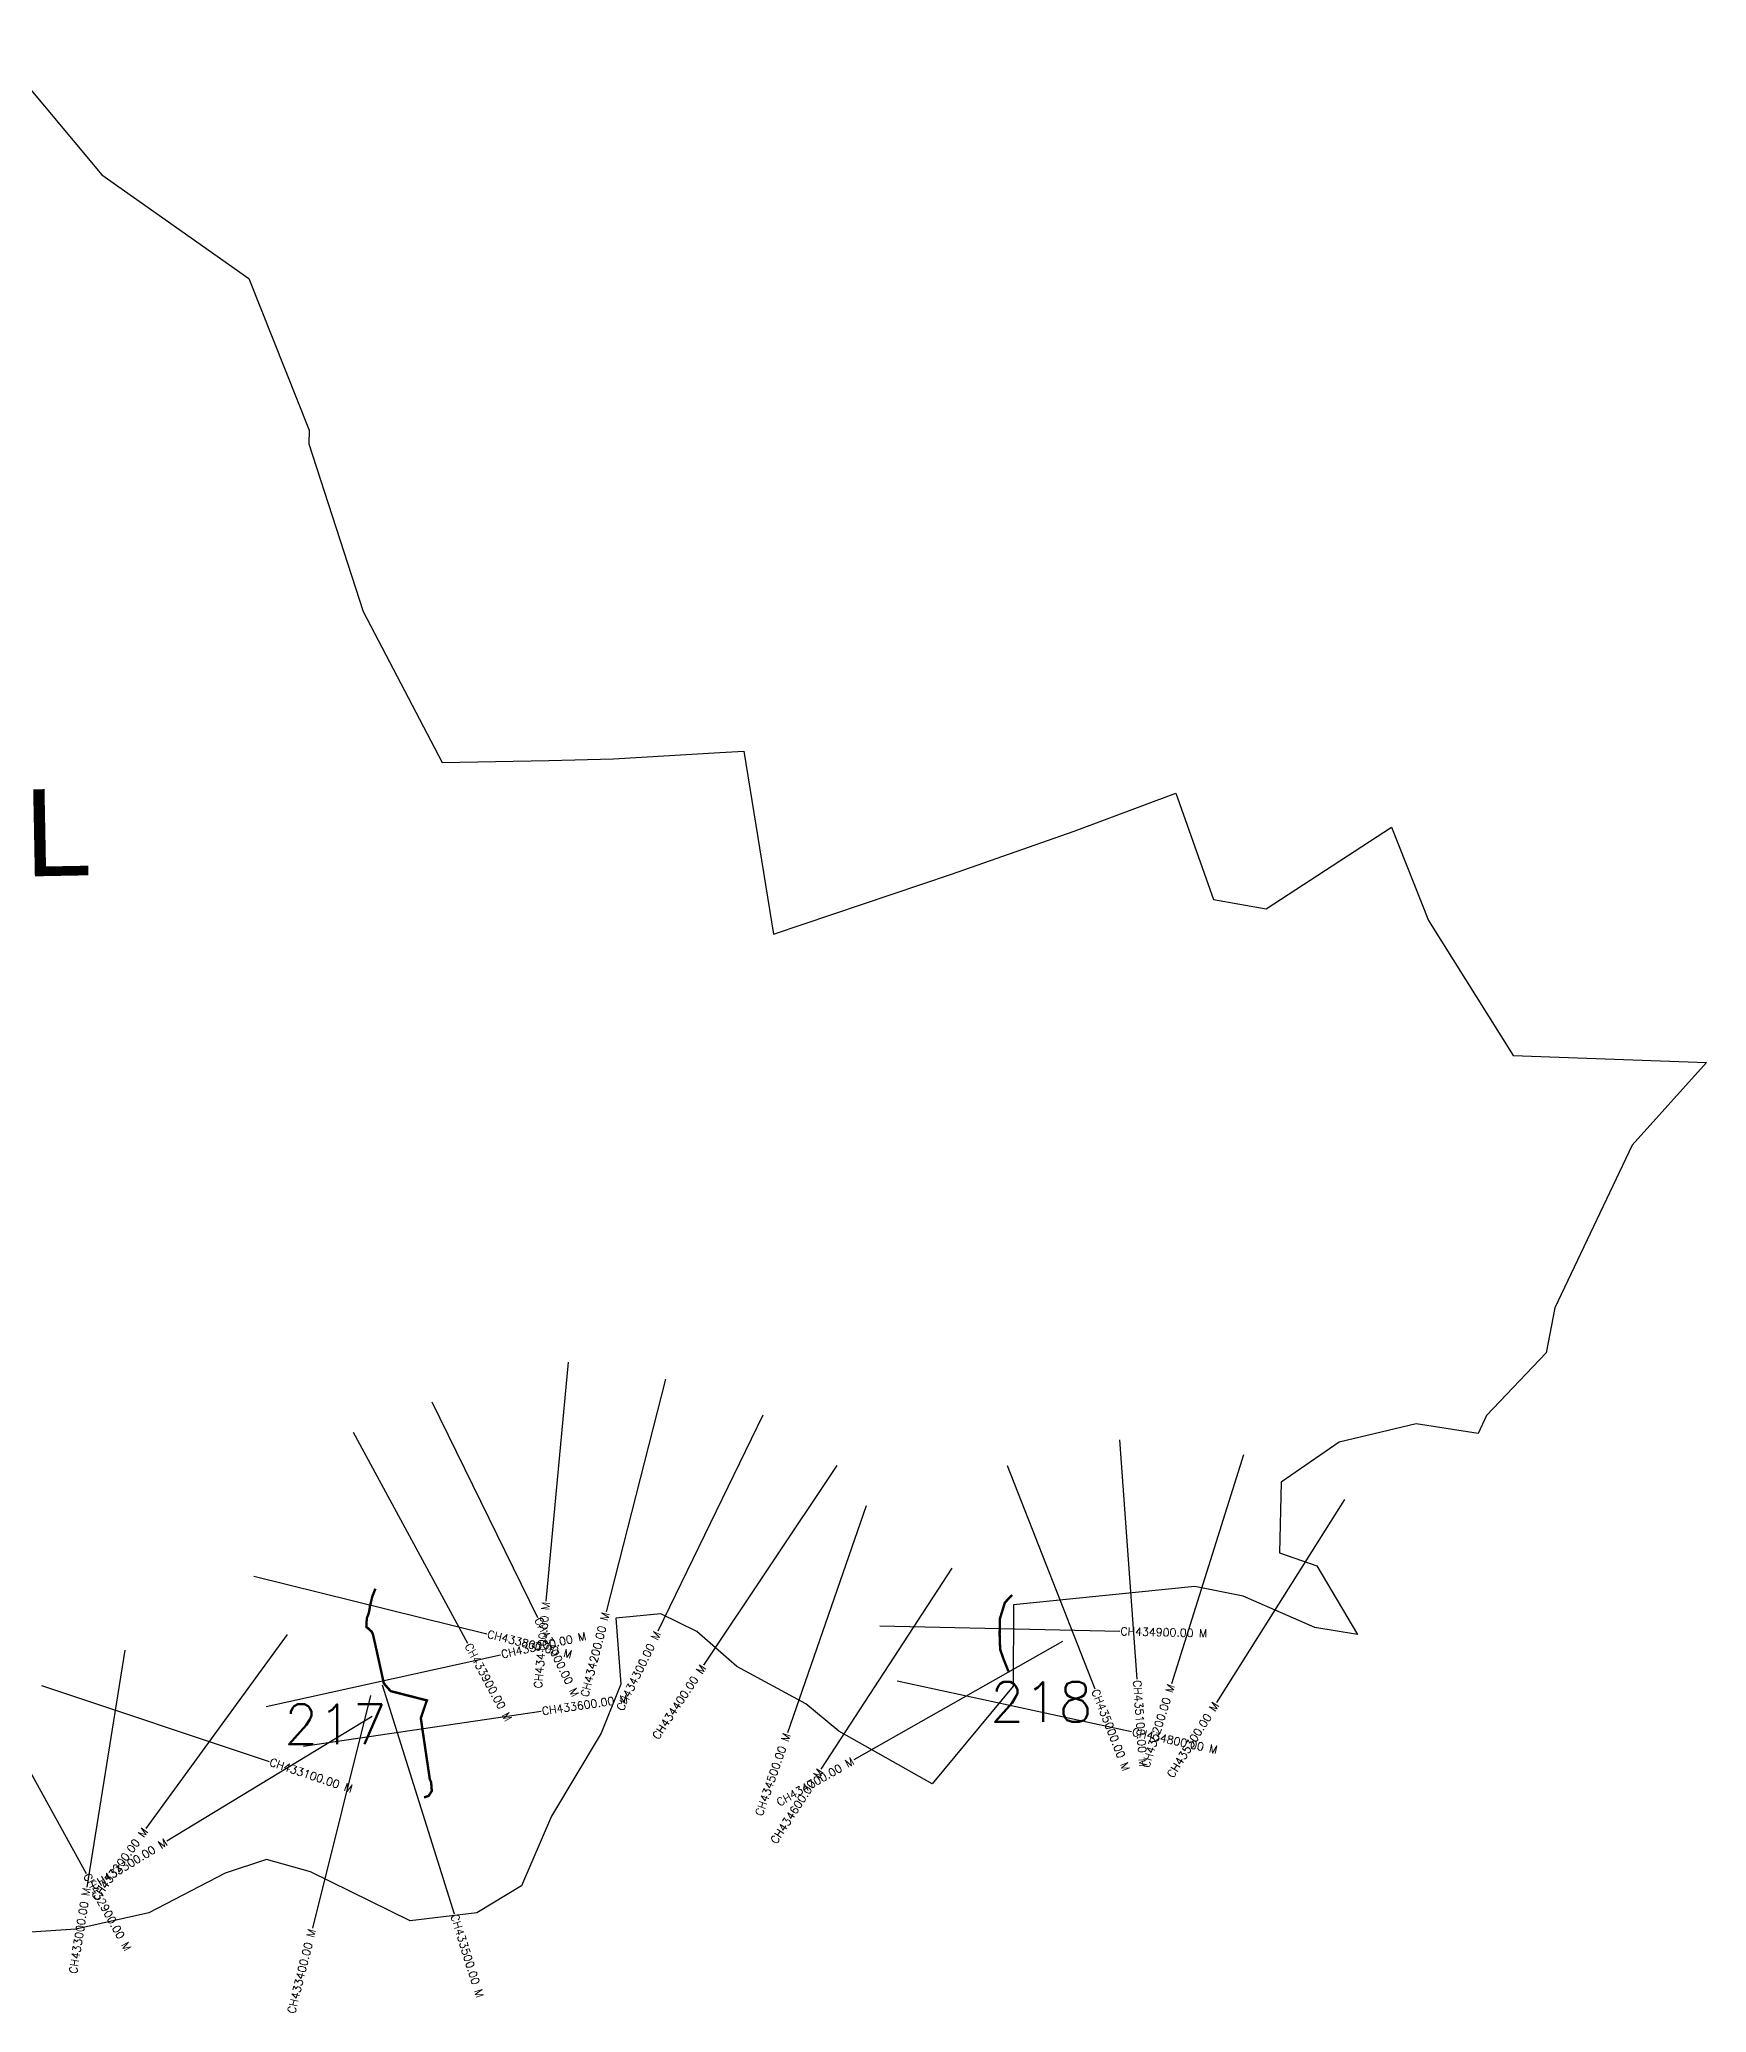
# Model space of a CAD drawing. Header units: metres. Extents: x 305136 to 309379, y 1922813 to 1926294.
# Drawn here: x 307296 to 309379, y 1922814 to 1925281 of the extents above; entities that cross this region are included whole.
import ezdxf
from ezdxf.enums import TextEntityAlignment as Align

# ---------------------------------------------------------------- set-up
doc = ezdxf.new("R2010")
doc.units = ezdxf.units.M
for name, color, linetype in [('ARTIFICIALLY PROTECTED', 4, 'Continuous'), ('CS', 134, 'Continuous'), ('CSMark', 6, 'Continuous'), ('VILLAGE NAME', 250, 'Continuous')]:
    doc.layers.add(name, color=color, linetype=linetype)
doc.styles.get("Standard").update_dxf_attribs({"font": 'simplex.shx'})

msp = doc.modelspace()

# ---------------------------------------------------------------- linework, layer by layer
at = {"color": 6, "flags": 128}
msp.add_lwpolyline([(307232.3, 1925280.6), (307373.6, 1925111.2), (307557.6, 1924981.7), (307632.8, 1924792.1), (307632.6, 1924775.3), (307700.3, 1924565.8), (307799.3, 1924376.9), (307932.6, 1924379.4), (308013.1, 1924381.5), (308146.4, 1924389.2), (308176.1, 1924390.9), (308213.4, 1924162.3), (308435.6, 1924237.5), (308589.1, 1924291.2), (308716, 1924338.4), (308763.2, 1924205.6), (308829, 1924193.8), (308985.9, 1924296.1), (309032.1, 1924179.5), (309137.7, 1924010.5), (309379.4, 1924001.9), (309286.6, 1923898.4), (309189.9, 1923695.4), (309178.8, 1923639.1), (309104.5, 1923560.6), (309094.2, 1923538.3), (309016.4, 1923550.3), (308920.1, 1923527.3), (308847.9, 1923477.5), (308845.9, 1923389), (308892.4, 1923372.6), (308943.3, 1923287.1), (308889.8, 1923295.9), (308800.2, 1923334.9), (308739.8, 1923346.9), (308513.3, 1923324), (308512.8, 1923222.2), (308411.6, 1923100.3), (308295, 1923166.2), (308253.7, 1923200.3), (308167.5, 1923246.9), (308117.3, 1923290.7), (308072.5, 1923312.8), (308016.4, 1923307.2), (308022.3, 1923224.9), (307998, 1923163.8), (307935.9, 1923059.8), (307898.3, 1922972.7), (307842.3, 1922938.9), (307759.1, 1922928.9), (307634.7, 1922990.3), (307579.7, 1923005.7), (307528, 1922988.6), (307432.6, 1922938.9), (307341.1, 1922918.7), (307210.2, 1922909.8)], dxfattribs=at)
at = {"layer": 'ARTIFICIALLY PROTECTED', "flags": 128}
msp.add_lwpolyline([(307776.5, 1923083.3, 3, 3, 0), (307782.1, 1923085.1, 3, 3, 0), (307786.2, 1923091.3, 3, 3, 0), (307785.4, 1923102.2, 3, 3, 0), (307783.7, 1923106.2, 3, 3, 0), (307774.4, 1923169.1, 3, 3, 0), (307772.5, 1923182.4, 3, 3, 0), (307780, 1923204.6, 3, 3, 0), (307734.7, 1923216.2, 3, 3, 0), (307730.2, 1923221.3, 3, 3, 0), (307726.2, 1923226.1, 3, 3, 0), (307715.8, 1923273.3, 3, 3, 0), (307712.6, 1923287.3, 3, 3, 0), (307710.9, 1923290.7, 3, 3, 0), (307707.5, 1923293.8, 3, 3, 0), (307704.4, 1923296.5, 3, 3, 0), (307704.7, 1923303.2, 3, 3, 0), (307705.1, 1923307.5, 3, 3, 0), (307705.9, 1923309.8, 3, 3, 0), (307707.1, 1923312.5, 3, 3, 0), (307708, 1923316.3, 3, 3, 0), (307709, 1923322.7, 3, 3, 0), (307711.9, 1923334.7, 3, 3, 0), (307714.2, 1923340.4, 3, 3, 0), (307715.8, 1923344.2, 0, 0, 0)], format="xyseb", dxfattribs=at)
at = {"layer": 'ARTIFICIALLY PROTECTED', "const_width": 3, "flags": 128}
msp.add_lwpolyline([(308506.9, 1923240.9), (308501.1, 1923255.4), (308496.8, 1923267.6), (308496.4, 1923272.4), (308495.9, 1923287.2), (308496.3, 1923306.9), (308502.5, 1923326.9), (308511.4, 1923336.3), (308511.5, 1923336.4)], dxfattribs=at)
at = {"layer": 'CS'}
for p, q in [((307956.8, 1923627.4), (307928.8, 1923328.7)), ((308078.2, 1923605.9), (308004, 1923315.3)), ((307786.1, 1923577.8), (307918.2, 1923308.4)), ((308200.1, 1923560.9), (308068.9, 1923291.1)), ((307688.1, 1923540), (307830.7, 1923276)), ((308645.9, 1923530.2), (308667.6, 1923231)), ((308800.7, 1923511.6), (308710.7, 1923225.4)), ((308292.3, 1923498.3), (308125.9, 1923248.7)), ((308505.2, 1923498.2), (308614.8, 1923218.9)), ((308926.9, 1923455.8), (308766.9, 1923202)), ((308329.2, 1923447.6), (308230.7, 1923164.2)), ((307563.7, 1923359.9), (307854.9, 1923288)), ((308436.3, 1923370), (308272.6, 1923118.6)), ((307605.6, 1923286.8), (307428.8, 1923044.4)), ((308346.1, 1923297.8), (308646, 1923291)), ((307402.5, 1923267.4), (307355, 1922971.2)), ((307579, 1923197), (307872, 1923261.7)), ((308574.3, 1923278.4), (308313.5, 1923130.2)), ((307209.3, 1923251.1), (307354.1, 1922988.4)), ((307298.4, 1923223.2), (307583, 1923128.3)), ((307709.6, 1923210.7), (307636.9, 1922919.7)), ((307724.2, 1923224.1), (307814, 1922937.9)), ((308367.7, 1923229.2), (308660.9, 1923165.7)), ((307711.5, 1923184.5), (307455.1, 1923028.8)), ((307626, 1923147.3), (307922.8, 1923191))]:
    msp.add_line(p, q, dxfattribs=at)

# ---------------------------------------------------------------- texts
at = {"char_height": 50, "attachment_point": 1}
for s, insert in [('218', (308483.8, 1923227.7)), ('217', (307601.5, 1923199.8))]:
    msp.add_mtext_dynamic_manual_height_columns(s, width=84.374, gutter_width=1, heights=[74.2], dxfattribs=dict(at, insert=insert))
at = {"layer": 'CSMark'}
for s, rotation, p in [('CH434100.00 M', 84.6598, (307928.8, 1923327.7)), ('CH434200.00 M', 75.6755, (308003.7, 1923314.3)), ('CH434300.00 M', 64.0635, (308068.4, 1923290.2)), ('CH434400.00 M', 56.3254, (308125.4, 1923247.8)), ('CH435200.00 M', 72.5491, (308710.4, 1923224.4)), ('CH435300.00 M', 57.7709, (308766.4, 1923201.2)), ('CH434500.00 M', 70.8319, (308230.4, 1923163.3)), ('CH434600.00 M', 56.933, (308272, 1923117.7)), ('CH434700.00 M', 29.5968, (308312.6, 1923129.7)), ('CH433200.00 M', 53.8985, (307428.2, 1923043.6)), ('CH433300.00 M', 31.278, (307454.2, 1923028.3)), ('CH433000.00 M', 80.8892, (307354.8, 1922970.2)), ('CH433400.00 M', 75.9734, (307636.6, 1922918.7))]:
    msp.add_text(s, height=10, rotation=rotation, dxfattribs=at).set_placement(p, align=Align.MIDDLE_RIGHT)
for s, rotation, p in [('CH434000.00 M', 296.1258, (307918.7, 1923307.5)), ('CH433800.00 M', 346.1332, (307855.9, 1923287.8)), ('CH433700.00 M', 12.4424, (307873, 1923261.9)), ('CH434900.00 M', 358.6924, (308647, 1923291)), ('CH433900.00 M', 298.3781, (307831.2, 1923275.1)), ('CH433600.00 M', 8.3603, (307923.8, 1923191.1)), ('CH435000.00 M', 291.4224, (308615.2, 1923218)), ('CH435100.00 M', 274.1499, (308667.7, 1923230)), ('CH434800.00 M', 347.789, (308661.9, 1923165.5)), ('CH433100.00 M', 341.5531, (307584, 1923128)), ('CH432900.00 M', 298.8699, (307354.6, 1922987.5)), ('CH433500.00 M', 287.4194, (307814.3, 1922936.9))]:
    msp.add_text(s, height=10, rotation=rotation, dxfattribs=at).set_placement(p, align=Align.MIDDLE_LEFT)
at = {"layer": 'VILLAGE NAME', "insert": (306372.6, 1924325.7), "char_height": 108.748, "attachment_point": 1, "rotation": 1.1028}
msp.add_mtext_dynamic_manual_height_columns('{\\fArial|b0|i0|c0|p34;KOND KARUL}', width=1571.314, gutter_width=543.7, heights=[0], dxfattribs=at)

doc.saveas('drawing.dxf')
